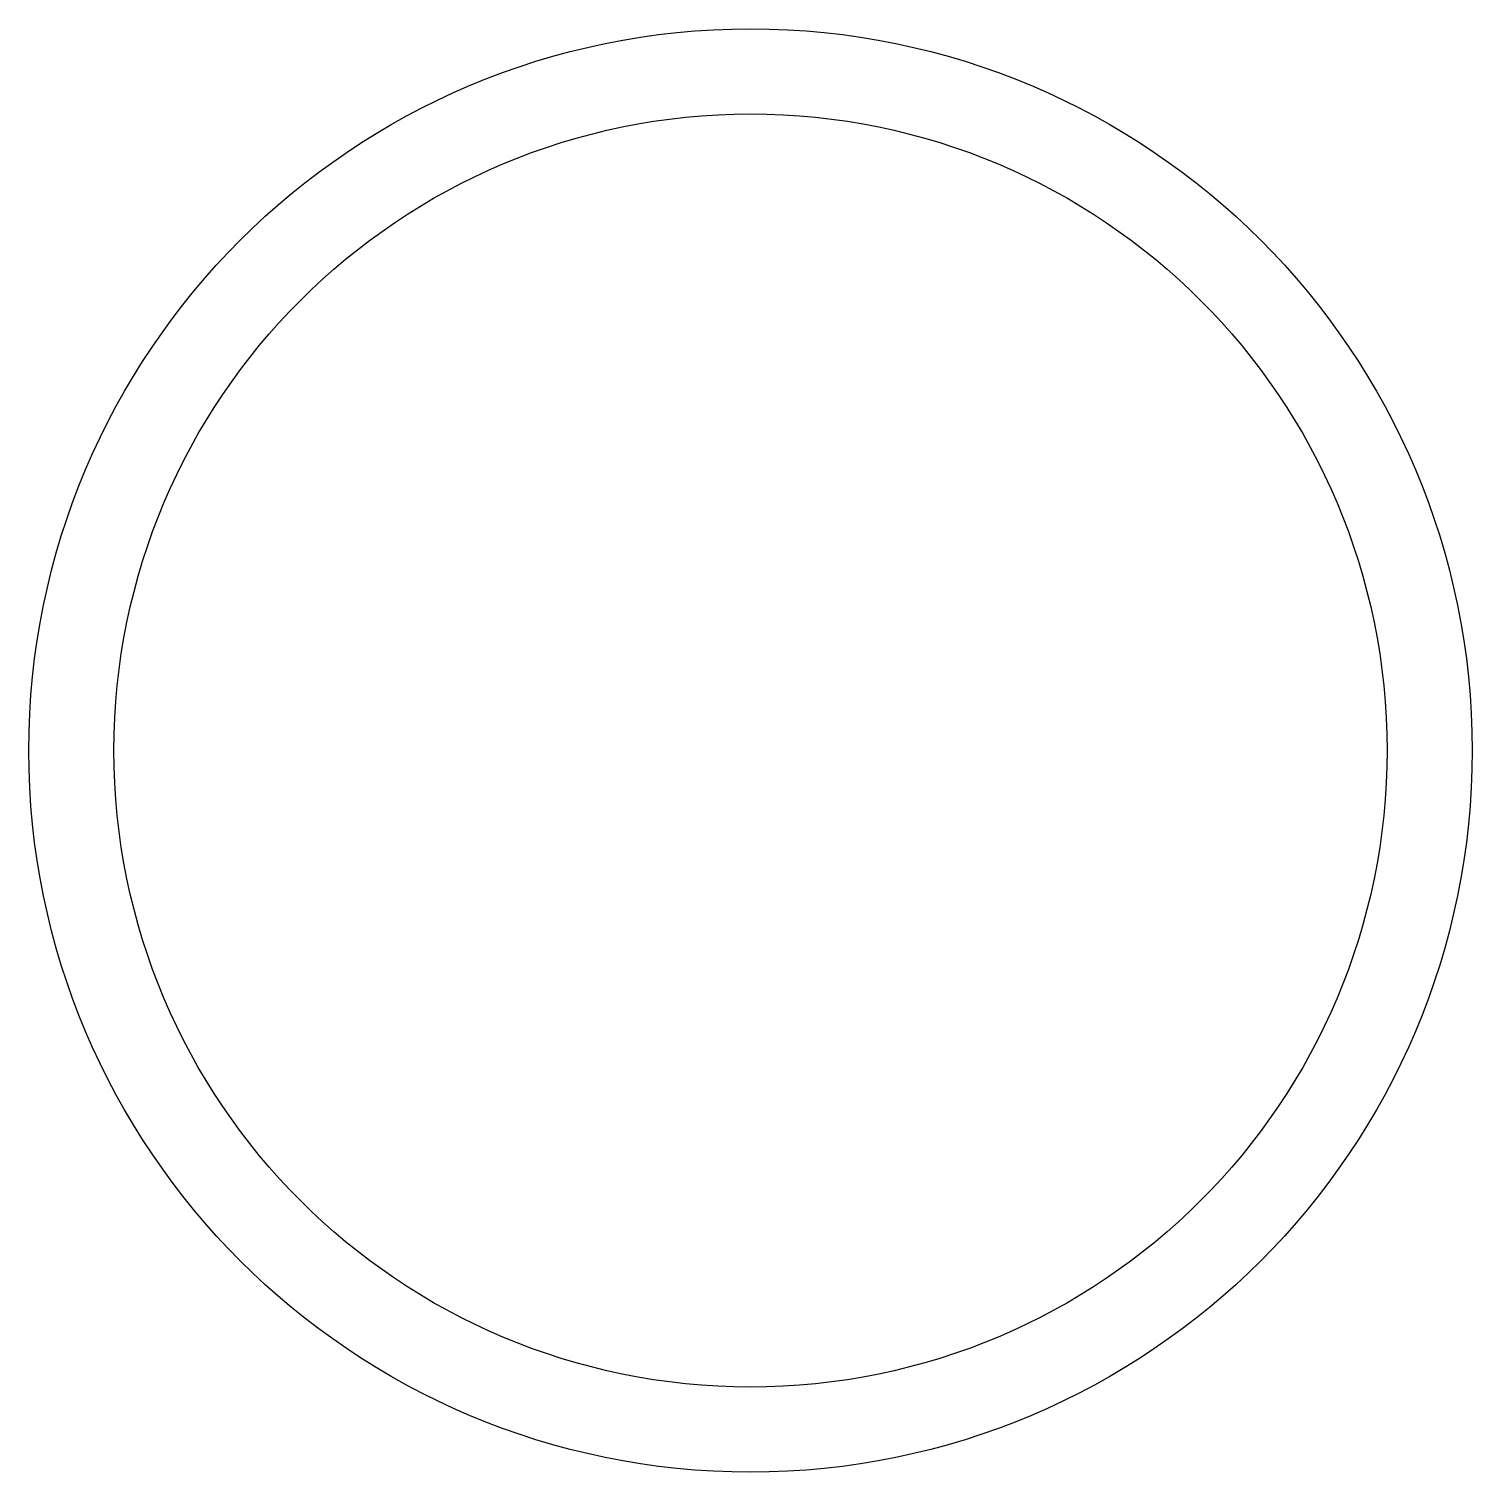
# Model space of a CAD drawing. Header units: millimetres. Extents: x -21.2 to 21.2, y -21.2 to 21.2.
import ezdxf

# ---------------------------------------------------------------- set-up
doc = ezdxf.new("R2010")
doc.units = ezdxf.units.MM
doc.layers.add('Extrude001', color=7, linetype='CONTINUOUS')
doc.layers.add('Sketch', color=7, linetype='CONTINUOUS')

msp = doc.modelspace()

# ---------------------------------------------------------------- linework, layer by layer
at = {"layer": 'Extrude001'}
for p, q in [((18.7, 0), (18.7, 0, 5)), ((18.7, 0), (18.7, 0, 5)), ((21.2, 0), (21.2, 0, 5)), ((21.2, 0), (21.2, 0, 5))]:
    msp.add_line(p, q, dxfattribs=at)
for radius in [21.2, 21.2, 21.2, 21.2, 18.7, 18.7, 18.7, 18.7]:
    msp.add_circle((0, 0), radius, dxfattribs=at)
at = {"layer": 'Sketch'}
for radius in [21.2, 18.7]:
    msp.add_circle((0, 0), radius, dxfattribs=at)

doc.saveas('drawing.dxf')
